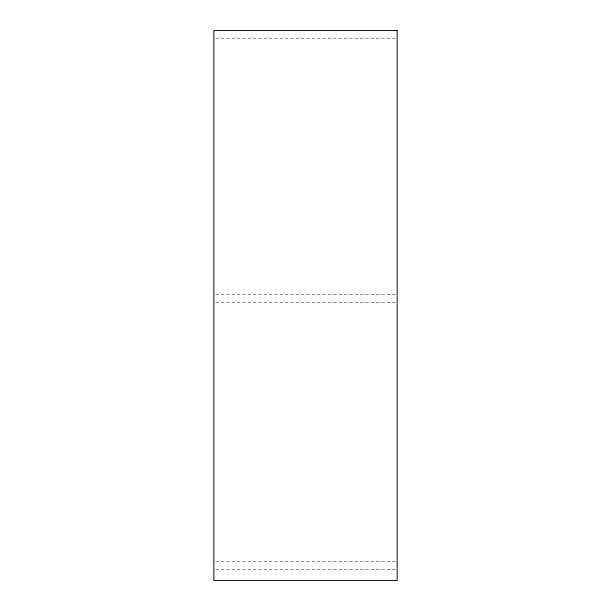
<?xml version="1.0" encoding="UTF-8"?>
<svg xmlns="http://www.w3.org/2000/svg" width="611" height="611" viewBox="0 0 611 611"><rect width="100%" height="100%" fill="white"/><g stroke="black" fill="none" stroke-linecap="round" stroke-linejoin="round"><path stroke-width="0.46" stroke-dasharray="3.06 2.29" d="M215.759 38.188L396.195 38.188M215.759 294.647L396.195 294.647M215.759 302.285L397.15 302.285M215.759 561.639L396.195 561.639M215.759 569.276L397.15 569.276"/><path stroke-width="0.92" d="M397.15 30.55L213.85 30.55L213.85 580.45L397.15 580.45L397.15 30.55"/></g></svg>
